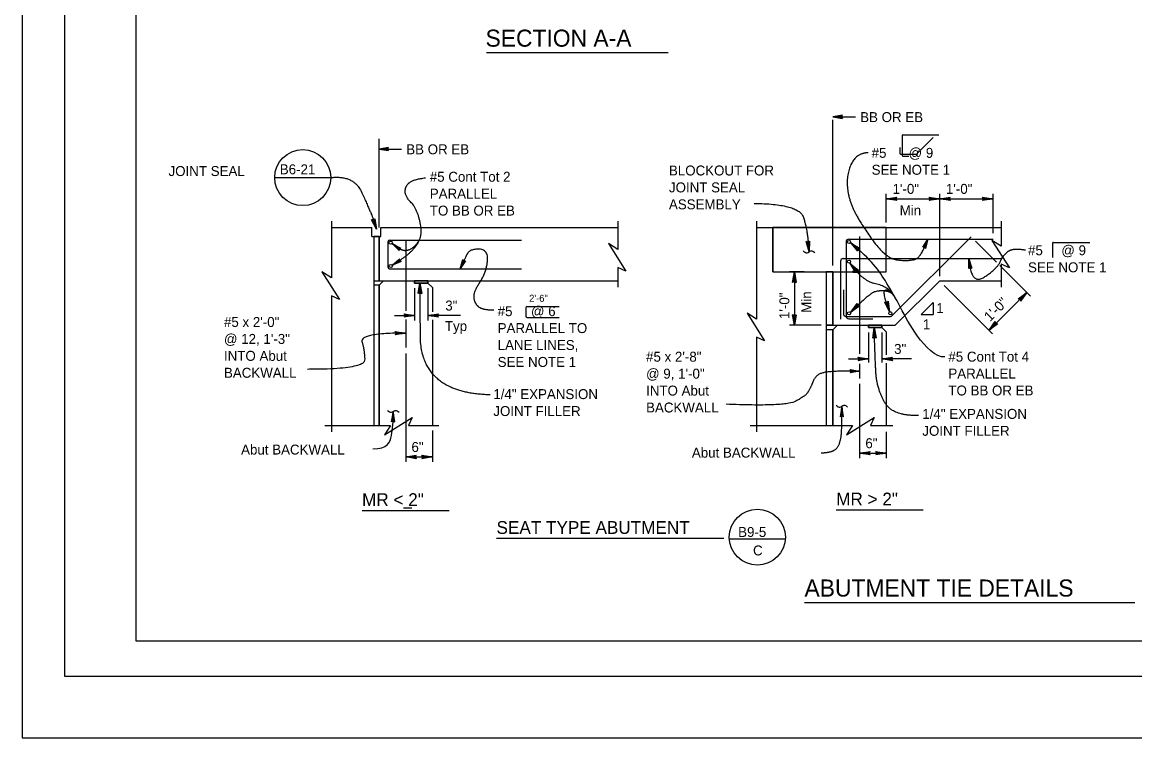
# Model space of a CAD drawing. Extents: x -893 to 867, y -474 to 712.
# Drawn here: x -893 to -111, y -474 to 29 of the extents above; entities that cross this region are included whole.
import ezdxf

# ---------------------------------------------------------------- set-up
doc = ezdxf.new("R2010")
doc.units = 0
for name, color, linetype in [('12 Coord Grid', 7, 'Continuous'), ('14 Ramp Anno', 7, 'Continuous'), ('201 Center and Station Line', 7, 'Continuous'), ('212 Leaders and Dim Lines', 7, 'Continuous'), ('213 Rebar', 7, 'Continuous'), ('214 Text and Titles', 7, 'Continuous'), ('226 Not Assigned', 7, 'Continuous'), ('228 Not Assigned', 7, 'Continuous'), ('240 Concrete', 7, 'Continuous'), ('border_PLOTTING-ELEMENTS', 7, 'Continuous'), ('border_rw_22x34_Cut_Lines', 7, 'Continuous'), ('border_SHEET', 7, 'Continuous')]:
    doc.layers.add(name, color=color, linetype=linetype)

# ---------------------------------------------------------------- blocks, each defined once
blk = doc.blocks.new('TERMAG-E')
at = {"layer": '12 Coord Grid'}
for p, q in [((-14.420088, 1.268592), (-15.202128, 2.537184)), ((-15.202128, 2.537184), (0, 0)), ((0, 0), (-15.202128, -2.53992)), ((-14.81088, 1.902888), (0, 0)), ((0, 0), (-14.81088, -1.904712)), ((0, 0), (-14.420088, 1.268592)), ((-14.420088, 1.268592), (-13.638504, 0)), ((-14.420088, -1.270416), (0, 0)), ((-13.638504, 0), (-14.420088, -1.270416)), ((0, 0), (-14.029296, 0.634296)), ((-14.029296, -0.635208), (0, 0)), ((-13.638504, 0), (0, 0)), ((-14.420088, -1.270416), (-15.202128, -2.53992))]:
    blk.add_line(p, q, dxfattribs=at)

msp = doc.modelspace()

# ---------------------------------------------------------------- linework, layer by layer
at = {"layer": '14 Ramp Anno'}
msp.add_line((-396.41, -334.08), (-357.04, -334.08), dxfattribs=at)
msp.add_circle((-376.75, -333.04), 19.69, dxfattribs=at)
at = {"layer": '201 Center and Station Line'}
for p, q in [((-323.6, -142.04), (-323.6, -39.66)), ((-642.66, -115.3), (-642.66, -52.92))]:
    msp.add_line(p, q, dxfattribs=at)
at = {"layer": '212 Leaders and Dim Lines'}
for p, q in [((-317, -36.42), (-323.6, -37.52)), ((-317.17, -36.69), (-323.6, -37.52)), ((-323.6, -37.52), (-317.34, -36.97)), ((-323.6, -37.52), (-317.51, -37.24)), ((-323.6, -37.52), (-307.82, -37.52)), ((-317.68, -37.52), (-323.6, -37.52)), ((-323.6, -37.52), (-317, -38.62)), ((-317.34, -38.07), (-323.6, -37.52)), ((-317.51, -37.79), (-323.6, -37.52)), ((-323.6, -37.52), (-317.17, -38.34)), ((-317.34, -36.97), (-317.68, -37.52)), ((-317.68, -37.52), (-317.34, -38.07)), ((-317.34, -36.97), (-317, -36.42)), ((-317.34, -38.07), (-317, -38.62)), ((-636.06, -59.05), (-642.66, -60.16)), ((-636.23, -59.33), (-642.66, -60.16)), ((-642.66, -60.16), (-636.4, -59.6)), ((-642.66, -60.16), (-636.57, -59.88)), ((-642.66, -60.16), (-626.89, -60.16)), ((-636.74, -60.16), (-642.66, -60.16)), ((-642.66, -60.16), (-636.06, -61.26)), ((-636.4, -60.71), (-642.66, -60.16)), ((-636.57, -60.43), (-642.66, -60.16)), ((-642.66, -60.16), (-636.23, -60.98)), ((-636.4, -59.6), (-636.74, -60.16)), ((-636.74, -60.16), (-636.4, -60.71)), ((-636.4, -59.6), (-636.06, -59.05)), ((-636.4, -60.71), (-636.06, -61.26)), ((-286.09, -111.78), (-286.09, -91.69)), ((-248.57, -149.58), (-248.57, -91.69)), ((-211.06, -119.34), (-211.06, -91.69)), ((-286.09, -95.2), (-248.57, -95.2)), ((-248.57, -95.2), (-211.06, -95.2)), ((-260.51, -129.21), (-256.99, -123.52)), ((-260.19, -129.15), (-256.99, -123.52)), ((-256.99, -123.52), (-259.87, -129.1)), ((-256.99, -123.52), (-259.55, -129.05)), ((-259.23, -129), (-256.99, -123.52)), ((-259.04, -129.26), (-256.99, -123.52)), ((-258.85, -129.52), (-256.99, -123.52)), ((-256.99, -123.52), (-258.66, -129.78)), ((-256.99, -123.52), (-258.47, -130.04)), ((-223.29, -125.02), (-208.68, -139.64)), ((-628.48, -130.27), (-633.25, -126.75)), ((-628.59, -131.55), (-633.25, -126.75)), ((-633.25, -126.75), (-627.28, -129.78)), ((-627.88, -130.02), (-633.25, -126.75)), ((-633.25, -126.75), (-628.54, -130.91)), ((-628.56, -131.23), (-633.25, -126.75)), ((-633.25, -126.75), (-628.51, -130.59)), ((-628.18, -130.14), (-633.25, -126.75)), ((-633.25, -126.75), (-627.58, -129.9)), ((-628.54, -130.91), (-628.59, -131.55)), ((-628.54, -130.91), (-628.48, -130.27)), ((-628.48, -130.27), (-627.88, -130.02)), ((-627.88, -130.02), (-627.28, -129.78)), ((-259.87, -129.1), (-260.51, -129.21)), ((-259.87, -129.1), (-259.23, -129)), ((-259.23, -129), (-258.85, -129.52)), ((-258.85, -129.52), (-258.47, -130.04)), ((-633.25, -141.68), (-628.23, -137.24)), ((-633.25, -141.68), (-628.23, -137.57)), ((-628.23, -137.89), (-633.25, -141.68)), ((-628.23, -138.21), (-633.25, -141.68)), ((-628.23, -138.54), (-633.25, -141.68)), ((-633.25, -141.68), (-627.94, -138.68)), ((-633.25, -141.68), (-627.65, -138.82)), ((-627.36, -138.97), (-633.25, -141.68)), ((-627.07, -139.11), (-633.25, -141.68)), ((-628.23, -137.89), (-628.23, -137.24)), ((-628.23, -138.54), (-628.23, -137.89)), ((-627.65, -138.82), (-628.23, -138.54)), ((-627.65, -138.82), (-627.07, -139.11)), ((-585.66, -144.31), (-583.82, -137.88)), ((-585.66, -144.31), (-583.64, -138.15)), ((-583.47, -138.42), (-585.66, -144.31)), ((-583.29, -138.69), (-585.66, -144.31)), ((-581.83, -138.83), (-585.66, -144.31)), ((-582.15, -138.86), (-585.66, -144.31)), ((-585.66, -144.31), (-582.47, -138.9)), ((-585.66, -144.31), (-582.8, -138.93)), ((-583.12, -138.97), (-585.66, -144.31)), ((-583.47, -138.42), (-583.82, -137.88)), ((-583.12, -138.97), (-583.47, -138.42)), ((-582.47, -138.9), (-583.12, -138.97)), ((-582.47, -138.9), (-581.83, -138.83)), ((-228.17, -144.12), (-227.98, -137.43)), ((-227.17, -143.3), (-227.98, -137.43)), ((-227.98, -137.43), (-225.99, -143.82)), ((-226.58, -143.56), (-227.98, -137.43)), ((-227.98, -137.43), (-227.67, -143.71)), ((-227.92, -143.91), (-227.98, -137.43)), ((-227.98, -137.43), (-227.42, -143.5)), ((-226.88, -143.43), (-227.98, -137.43)), ((-227.98, -137.43), (-226.29, -143.69)), ((-343.86, -146.55), (-354.23, -146.55)), ((-350.72, -146.55), (-350.72, -184.06)), ((-227.67, -143.71), (-228.17, -144.12)), ((-227.67, -143.71), (-227.17, -143.3)), ((-227.17, -143.3), (-226.58, -143.56)), ((-226.58, -143.56), (-225.99, -143.82)), ((-206.28, -142.04), (-184.84, -163.48)), ((-245.39, -155.98), (-211.36, -190.01)), ((-617.64, -157.88), (-617.64, -180.71)), ((-608.26, -157.88), (-608.26, -180.71)), ((-213.85, -187.52), (-187.32, -161)), ((-631.69, -177.2), (-617.64, -177.2)), ((-585.37, -177.2), (-608.26, -177.2)), ((-343.86, -184.06), (-354.23, -184.06)), ((-331.8, -184.06), (-354.23, -184.06)), ((-298.58, -189.13), (-298.58, -210.16)), ((-289.21, -189.13), (-289.21, -210.16)), ((-623.9, -203.81), (-623.9, -280.16)), ((-312.63, -207.7), (-298.58, -207.7)), ((-268.31, -207.7), (-289.21, -207.7)), ((-311.1, -215.74), (-311.44, -215.19)), ((-311.44, -215.19), (-304.84, -216.29)), ((-304.84, -216.29), (-311.44, -217.39)), ((-311.1, -216.84), (-311.44, -217.39)), ((-311.27, -215.46), (-304.84, -216.29)), ((-304.84, -216.29), (-311.27, -217.12)), ((-304.84, -216.29), (-311.1, -215.74)), ((-311.1, -215.74), (-310.76, -216.29)), ((-311.1, -216.84), (-304.84, -216.29)), ((-310.76, -216.29), (-311.1, -216.84)), ((-304.84, -216.29), (-310.93, -216.01)), ((-310.93, -216.56), (-304.84, -216.29)), ((-310.76, -216.29), (-304.84, -216.29)), ((-304.84, -225.13), (-304.84, -277.5)), ((-605.14, -258.13), (-605.14, -280.16)), ((-286.09, -258.89), (-286.09, -277.5)), ((-623.9, -276.65), (-605.14, -276.65)), ((-304.84, -273.99), (-286.09, -273.99))]:
    msp.add_line(p, q, dxfattribs=at)
msp.add_lwpolyline([(-309.58, -146.81), (-304.98, -146.81), (-304.98, -145.94), (-309.58, -145.94)], close=True, dxfattribs=at)
for points, degree in [([(-298.94, -62.79), (-306.98, -63.06), (-314.29, -77.95), (-312.62, -96.12), (-303.28, -113.99), (-286.09, -137.24), (-269.84, -139.03), (-261.48, -136.14), (-256.99, -123.52)], 2), ([(-676.63, -80.22), (-660.37, -78.36), (-649.51, -102.45), (-645.67, -111.81), (-644.48, -116.55)], 2), ([(-633.25, -141.68), (-627.06, -137.81), (-619.98, -132.5), (-613.57, -124.16), (-612.68, -115.3), (-616.53, -101.38), (-624.3, -93.44), (-624.3, -86.48), (-618.79, -81.45), (-610.05, -80.38)], 2), ([(-378.87, -98.33), (-347.64, -98.79), (-341.35, -116.99), (-340.42, -132.37)], 2), ([(-614.92, -125), (-617.76, -129.3), (-623.48, -132.04), (-627.84, -130.81), (-630.93, -129.21), (-633.25, -126.75)], 2), ([(-561.88, -173.39), (-569.4, -173.63), (-575.35, -169), (-576.35, -160.7), (-567.06, -146.56), (-565.78, -130.69), (-578.83, -130.48), (-582.23, -136.78), (-585.66, -144.31)], 2), ([(-344.42, -131.7), (-343.53, -132.59), (-341.75, -133.84), (-339.08, -130.9), (-337.3, -132.14), (-336.41, -133.03)], 3), ([(-245.04, -206.33), (-251.23, -206.89), (-266.18, -191.03), (-276.12, -171.02), (-285.94, -153.77), (-293.91, -141.81), (-303.67, -132.24), (-310.86, -126.23)], 3), ([(-227.98, -137.43), (-226.65, -156.37), (-208.07, -144.08), (-203.79, -134.49), (-197.14, -129.57), (-188.35, -131.08)], 2), ([(-279.86, -164.58), (-284.03, -156.9), (-302.79, -153.08), (-311.48, -140.54)], 2), ([(-564.57, -232.98), (-589.31, -232.37), (-613.62, -211.14), (-613.62, -170.91), (-614.04, -154.37)], 2), ([(-279.86, -164.58), (-281.96, -160.6), (-291.48, -159.5), (-298.07, -162.01), (-311.13, -174.77)], 2), ([(-283.78, -174.57), (-288.9, -161.41), (-285.18, -157.53), (-279.86, -164.58)], 2), ([(-263.4, -247.39), (-281.12, -248.22), (-292.92, -228.98), (-294.16, -201.63), (-294.56, -185.62)], 2), ([(-623.95, -189.53), (-656.46, -189.53), (-652.75, -202.05), (-652.75, -215.04), (-692.91, -215.04)], 2), ([(-304.84, -216.29), (-321.02, -216.05), (-335.43, -217.95), (-339.59, -228.77), (-343.28, -234.13), (-357.36, -241.25), (-398.76, -239.61)], 2), ([(-331.78, -273.66), (-325.88, -273.72), (-319.34, -269.92), (-317.05, -258.72), (-317.32, -240.97)], 2), ([(-321.33, -240.3), (-320.44, -241.19), (-318.66, -242.44), (-315.98, -239.5), (-314.2, -240.74), (-313.31, -241.63)], 3), ([(-647.07, -270.92), (-636.48, -270.92), (-633.22, -261.71), (-632.71, -251.94), (-632.64, -244.59)], 3), ([(-636.65, -243.92), (-635.76, -244.81), (-633.98, -246.06), (-631.3, -243.12), (-629.52, -244.36), (-628.63, -245.25)], 3)]:
    msp.add_open_spline(points, degree=degree, dxfattribs=at)
at = {"layer": '213 Rebar'}
for p, q in [((-275.05, -50.62), (-275.05, -64.67)), ((-274.58, -50.15), (-249.22, -50.15)), ((-264.57, -63.59), (-253.07, -52.08)), ((-276.52, -59.04), (-276.52, -63.25)), ((-276.05, -63.72), (-264.91, -63.72)), ((-274.58, -65.14), (-270.36, -65.14)), ((-635.26, -124.16), (-542.61, -124.16)), ((-623.9, -124.68), (-623.9, -173.8)), ((-312.52, -123.52), (-211.06, -123.52)), ((-304.84, -121.56), (-304.84, -204.25)), ((-281.88, -177.24), (-226.49, -121.85)), ((-636.39, -125.29), (-636.39, -143.19)), ((-314.4, -125.38), (-314.4, -177.6)), ((-169.17, -126.23), (-169.17, -136.44)), ((-168.7, -125.76), (-142.95, -125.76)), ((-318.26, -139.05), (-318.26, -179.73)), ((-316.38, -137.17), (-205.25, -137.17)), ((-635.26, -144.31), (-542.61, -144.31)), ((-316.26, -159.04), (-316.26, -175.92)), ((-539.42, -171.89), (-539.42, -177.68)), ((-538.48, -170.95), (-515.98, -170.95)), ((-538.48, -178.62), (-515.98, -178.62)), ((-314.39, -177.79), (-283.21, -177.79)), ((-312.52, -179.48), (-295.64, -179.48)), ((-623.9, -180.09), (-623.9, -199.68)), ((-304.84, -211.26), (-304.84, -221.56))]:
    msp.add_line(p, q, dxfattribs=at)
for centre in [(-634.44, -125.98), (-312.29, -125.53), (-312.29, -139.37), (-634.44, -142.45), (-312.29, -175.72), (-283.23, -175.72)]:
    msp.add_circle(centre, 1.09, dxfattribs=at)
for centre, radius, start, end in [((-274.58, -50.62), 0.469, 90, 180), ((-276.05, -63.25), 0.469, 180, 270), ((-274.58, -64.67), 0.469, 180, 270), ((-264.91, -63.25), 0.469, 270, 315), ((-635.26, -125.29), 1.13, 90, 180), ((-312.52, -125.39), 1.88, 90, 180), ((-168.7, -126.23), 0.469, 90, 180), ((-316.38, -139.05), 1.88, 90, 180), ((-635.26, -143.19), 1.13, 180, 270), ((-538.48, -171.89), 0.938, 90, 180), ((-538.48, -177.68), 0.938, 180, 270), ((-314.39, -175.92), 1.88, 180, 270), ((-312.52, -177.6), 1.88, 180, 270), ((-283.21, -175.92), 1.88, 270, 315)]:
    msp.add_arc(centre, radius, start, end, dxfattribs=at)
at = {"layer": '214 Text and Titles'}
for p, q in [((-567.17, 7.69), (-439.33, 7.69)), ((-716.02, -80.22), (-676.63, -80.22)), ((-647.66, -121.55), (-647.66, -115.3)), ((-641.4, -121.55), (-641.4, -115.3)), ((-261.52, -176.46), (-253.14, -168.09)), ((-253.14, -168.09), (-253.14, -176.46)), ((-261.52, -176.46), (-253.14, -176.46)), ((-625.39, -312.36), (-619.72, -312.36)), ((-654.55, -314.21), (-593.35, -314.21)), ((-321.28, -313.8), (-260.08, -313.8)), ((-560.05, -333.81), (-400.26, -333.81)), ((-343.55, -378.89), (-111.47, -378.89))]:
    msp.add_line(p, q, dxfattribs=at)
msp.add_circle((-696.32, -80.22), 19.69, dxfattribs=at)
at = {"layer": '226 Not Assigned'}
for p, q in [((-646.41, -121.55), (-642.65, -121.55)), ((-646.41, -121.55), (-646.41, -152.81)), ((-642.65, -121.55), (-646.41, -121.55)), ((-642.65, -121.55), (-646.41, -121.55)), ((-646.41, -121.55), (-646.41, -152.81)), ((-642.65, -152.81), (-642.65, -121.55)), ((-642.65, -152.81), (-642.65, -121.55)), ((-328.29, -146.55), (-328.29, -184.06)), ((-323.6, -146.55), (-328.29, -146.55)), ((-323.6, -184.06), (-323.6, -146.55)), ((-646.41, -152.81), (-642.65, -152.81)), ((-646.41, -152.81), (-642.65, -152.81)), ((-646.41, -152.81), (-642.65, -152.81)), ((-642.65, -155.93), (-646.41, -155.93)), ((-642.65, -155.93), (-646.41, -155.93)), ((-646.41, -155.93), (-646.41, -254.51)), ((-642.65, -155.93), (-646.41, -155.93)), ((-646.41, -155.93), (-646.41, -211.02)), ((-642.65, -155.93), (-646.41, -155.93)), ((-646.41, -155.93), (-646.41, -211.02)), ((-642.65, -162.19), (-642.65, -155.93)), ((-642.65, -254.51), (-642.65, -155.93)), ((-642.65, -254.51), (-642.65, -155.93)), ((-617.64, -152.81), (-617.64, -154.37)), ((-617.64, -152.81), (-617.64, -154.37)), ((-608.26, -152.81), (-617.64, -152.81)), ((-617.64, -154.37), (-608.26, -154.37)), ((-617.64, -154.37), (-608.26, -154.37)), ((-608.26, -152.81), (-608.26, -154.37)), ((-608.26, -154.37), (-608.26, -152.81)), ((-642.65, -254.51), (-642.65, -162.19)), ((-323.6, -184.06), (-328.29, -184.06)), ((-328.29, -184.06), (-323.6, -184.06)), ((-323.6, -187.18), (-328.29, -187.18)), ((-323.6, -187.18), (-328.29, -187.18)), ((-328.29, -187.18), (-328.29, -254.5)), ((-323.6, -254.5), (-323.6, -187.18)), ((-298.58, -184.06), (-298.58, -185.62)), ((-289.21, -184.06), (-298.58, -184.06)), ((-298.58, -185.62), (-289.21, -185.62)), ((-298.58, -185.62), (-289.21, -185.62)), ((-289.21, -184.06), (-289.21, -185.62)), ((-289.21, -185.62), (-289.21, -184.06)), ((-646.41, -254.51), (-642.65, -254.51)), ((-328.29, -254.5), (-323.6, -254.5))]:
    msp.add_line(p, q, dxfattribs=at)
at = {"layer": '228 Not Assigned'}
msp.add_line((-365.8, -115.3), (-286.09, -115.3), dxfattribs=at)
msp.add_lwpolyline([(-365.8, -146.55), (-286.09, -146.55), (-286.09, -115.3), (-365.8, -115.3), (-365.8, -146.55)], dxfattribs=at)
at = {"layer": '240 Concrete'}
for p, q in [((-676.17, -115.3), (-647.66, -115.3)), ((-641.4, -115.3), (-474.77, -115.3)), ((-377.38, -115.3), (-365.8, -115.3)), ((-365.8, -146.55), (-365.8, -115.3)), ((-286.09, -115.3), (-205.25, -115.3)), ((-286.09, -146.55), (-286.09, -115.3)), ((-647.66, -121.55), (-646.41, -121.55)), ((-646.41, -121.55), (-646.41, -254.51)), ((-642.65, -121.55), (-642.65, -152.81)), ((-642.65, -121.55), (-641.4, -121.55)), ((-365.8, -146.55), (-286.09, -146.55)), ((-328.29, -146.55), (-328.29, -254.5)), ((-323.6, -146.55), (-323.6, -184.06)), ((-642.65, -155.93), (-639.53, -152.81)), ((-642.65, -152.81), (-474.77, -152.81)), ((-642.65, -155.93), (-642.65, -254.51)), ((-617.64, -154.37), (-617.64, -152.81)), ((-608.26, -154.37), (-617.64, -154.37)), ((-608.27, -154.37), (-605.14, -157.49)), ((-279.84, -184.06), (-248.57, -152.8)), ((-248.57, -152.8), (-205.25, -152.8)), ((-605.14, -157.49), (-605.14, -174.71)), ((-605.14, -180.33), (-605.14, -254.51)), ((-323.6, -187.18), (-320.47, -184.06)), ((-323.6, -184.06), (-279.84, -184.06)), ((-323.6, -187.18), (-323.6, -254.5)), ((-298.58, -185.62), (-298.58, -184.06)), ((-289.21, -185.62), (-298.58, -185.62)), ((-289.21, -185.62), (-286.09, -188.74)), ((-286.09, -188.74), (-286.09, -204.85)), ((-286.09, -210.8), (-286.09, -254.5))]:
    msp.add_line(p, q, dxfattribs=at)
for points in [[(-676.17, -110.8), (-676.17, -150.77), (-682.78, -146.58), (-670.52, -166), (-676.17, -163.4), (-676.17, -259.01)], [(-474.77, -110.8), (-474.77, -130.71), (-481.38, -126.53), (-469.12, -145.94), (-474.77, -143.35), (-474.77, -157.31)], [(-377.38, -110.79), (-377.38, -179.75), (-383.99, -175.57), (-371.73, -194.98), (-377.38, -192.39), (-377.38, -259)], [(-205.25, -110.8), (-205.25, -128.55), (-211.86, -124.37), (-199.6, -143.78), (-205.25, -141.19), (-205.25, -157.3)], [(-680.67, -254.51), (-634.56, -254.51), (-638.74, -261.12), (-619.33, -248.86), (-621.93, -254.51), (-600.64, -254.51)], [(-381.88, -254.5), (-309.79, -254.5), (-313.98, -261.11), (-294.56, -248.85), (-297.16, -254.5), (-281.59, -254.5)]]:
    msp.add_lwpolyline(points, dxfattribs=at)
at = {"layer": 'border_PLOTTING-ELEMENTS'}
for points in [[(-893.46, -474.04), (866.54, -474.04), (866.54, 711.96), (-893.46, 711.96)], [(-863.46, 668.96), (836.54, 668.96), (836.54, -431.04), (-863.46, -431.04)]]:
    msp.add_lwpolyline(points, close=True, dxfattribs=at)
at = {"layer": 'border_rw_22x34_Cut_Lines'}
msp.add_lwpolyline([(-863.46, 668.96), (836.54, 668.96), (836.54, -431.04), (-863.46, -431.04)], close=True, dxfattribs=at)
at = {"layer": 'border_SHEET'}
for p, q in [((-813.46, -406.04), (-813.46, 643.96)), ((811.54, -406.04), (-813.46, -406.04))]:
    msp.add_line(p, q, dxfattribs=at)

# ---------------------------------------------------------------- block references
at = {"layer": '212 Leaders and Dim Lines'}
for p, xscale, yscale, rotation in [((-286.09, -95.2), 0.48733249653871397, 0.48823598816172803, 180), ((-248.57, -95.2), 0.48733249653871397, 0.48823598816172803, 180), ((-644.48, -116.55), 0.48733249653871424, 0.488235988161728, -72.42594577386343), ((-340.42, -132.37), 0.487332496538714, 0.48823598816172814, -83.40018482368042), ((-310.86, -126.23), 0.48733249653871413, 0.48823598816172803, 139.22846810982068), ((-311.48, -140.54), 0.48733249653871424, 0.488235988161728, 131.1681462093738), ((-350.72, -146.55), 0.48733249653871397, 0.48823598816172803, 90), ((-614.04, -154.37), 0.48733249653871397, 0.4882359881617279, 91.37517335069774), ((-187.32, -161), 0.487332496538714, 0.4882359881617279, 45), ((-311.13, -174.77), 0.48733249653871424, 0.4882359881617279, -136.7960914012504), ((-283.78, -174.57), 0.48733249653871413, 0.4882359881617278, -72.8263398948968), ((-608.26, -177.2), 0.48733249653871397, 0.48823598816172803, 180), ((-350.72, -184.06), 0.48733249653871397, 0.48823598816172803, -90), ((-294.56, -185.62), 0.48733249653871397, 0.4882359881617279, 91.37517335069774), ((-213.85, -187.52), 0.487332496538714, 0.4882359881617279, -135), ((-623.95, -189.53), 0.4871729091841975, 0.4880761049397309, 0.8270103928440896), ((-289.21, -207.7), 0.48733249653871397, 0.48823598816172803, 180), ((-317.32, -240.97), 0.4873324965387143, -0.4882359881617281, 89.9924239553304), ((-632.64, -244.59), 0.4873324965387142, -0.4882359881617281, 88.78991166062414), ((-304.84, -273.99), 0.48733249653871397, 0.48823598816172803, 180), ((-623.9, -276.65), 0.48733249653871397, 0.48823598816172803, 180)]:
    msp.add_blockref('TERMAG-E', p, dxfattribs=dict(at, xscale=xscale, yscale=yscale, rotation=rotation))
at = {"layer": '212 Leaders and Dim Lines', "xscale": 0.48733249653871397, "yscale": 0.48823598816172803}
for p in [(-248.57, -95.2), (-211.06, -95.2), (-617.64, -177.2), (-298.58, -207.7), (-286.09, -273.99), (-605.14, -276.65)]:
    msp.add_blockref('TERMAG-E', p, dxfattribs=at)

# ---------------------------------------------------------------- texts
at = {"layer": '14 Ramp Anno'}
for s, p in [('B9-5', (-390.23, -332.89)), ('C', (-379.76, -345.86))]:
    msp.add_text(s, height=7, dxfattribs=at).set_placement(p)
at = {"layer": '212 Leaders and Dim Lines'}
for s, p in [('1\'-0"', (-281.7, -91.67)), ('1\'-0"', (-244.19, -91.67)), ('3"', (-596.1, -173.68)), ('3"', (-280.61, -204.18)), ('6"', (-300.82, -270.47)), ('6"', (-619.88, -273.13))]:
    msp.add_text(s, height=7, dxfattribs=at).set_placement(p)
for rotation, p in [(90, (-354.25, -179.67)), (45, (-213.24, -181.93))]:
    msp.add_text('1\'-0"', height=7, rotation=rotation, dxfattribs=at).set_placement(p)
at = {"layer": '214 Text and Titles'}
for s, height, p in [('SECTION A-A', 12.0055, (-567.8, 11.8)), ('BB OR EB', 7, (-304.46, -41.21)), ('BB OR EB', 7, (-623.53, -63.85)), ('#5      @ 9', 7, (-296.41, -66.33)), ('JOINT SEAL', 7, (-790.63, -79.14)), ('B6-21', 7, (-712.41, -77.91)), ('#5 Cont Tot 2', 7, (-606.98, -83.14)), ('BLOCKOUT FOR', 7, (-438.89, -78.74)), ('SEE NOTE 1', 7, (-296.41, -78.23)), ('JOINT SEAL ', 7, (-438.89, -90.64)), ('PARALLEL ', 7, (-606.98, -95.04)), ('TO BB OR EB', 7, (-606.98, -106.94)), ('ASSEMBLY', 7, (-438.89, -102.54)), ('Min', 7, (-276.72, -106.78)), ('#5     @ 9', 7, (-186.46, -134.82)), ('SEE NOTE 1', 7, (-186.46, -146.81)), ('2\'-6"', 4.914, (-537.16, -167.54)), ('#5     @ 6', 7, (-559.27, -177.64)), ('1', 7, (-250.95, -175.49)), ('#5 x 2\'-0" ', 7, (-751.66, -185.25)), ('Typ', 7, (-596.37, -188.11)), ('PARALLEL TO ', 7, (-559.27, -189.54)), ('1', 7, (-260.39, -186.89)), ('@ 12, 1\'-3" ', 7, (-751.66, -197.15)), ('LANE LINES,', 7, (-559.27, -201.44)), ('INTO Abut ', 7, (-751.66, -209.05)), ('#5 x 2\'-8" ', 7, (-454.95, -209.67)), ('#5 Cont Tot 4', 7, (-242.46, -209.61)), ('SEE NOTE 1', 7, (-559.27, -213.34)), ('BACKWALL', 7, (-751.66, -220.95)), ('@ 9, 1\'-0" ', 7, (-454.95, -221.57)), ('PARALLEL ', 7, (-242.46, -221.51)), ('INTO Abut ', 7, (-454.95, -233.47)), ('TO BB OR EB', 7, (-242.46, -233.41)), ('1/4" EXPANSION', 7, (-562.32, -235.96)), ('JOINT FILLER', 7, (-562.32, -247.86)), ('BACKWALL', 7, (-454.95, -245.37)), ('1/4" EXPANSION', 7, (-260.79, -249.86)), ('JOINT FILLER', 7, (-260.79, -261.76)), ('Abut BACKWALL', 7, (-739.62, -274.95)), ('Abut BACKWALL', 7, (-422.76, -277.1)), ('MR < 2"', 9.004, (-654.59, -311.13)), ('MR > 2"', 9.004, (-321.32, -310.72)), ('SEAT TYPE ABUTMENT', 9.0041, (-560.08, -330.73)), ('ABUTMENT TIE DETAILS ', 12.0055, (-343.6, -374.79))]:
    msp.add_text(s, height=height, dxfattribs=at).set_placement(p)
msp.add_text('Min', height=7, rotation=90, dxfattribs=at).set_placement((-338.72, -175.28))

doc.saveas('drawing.dxf')
